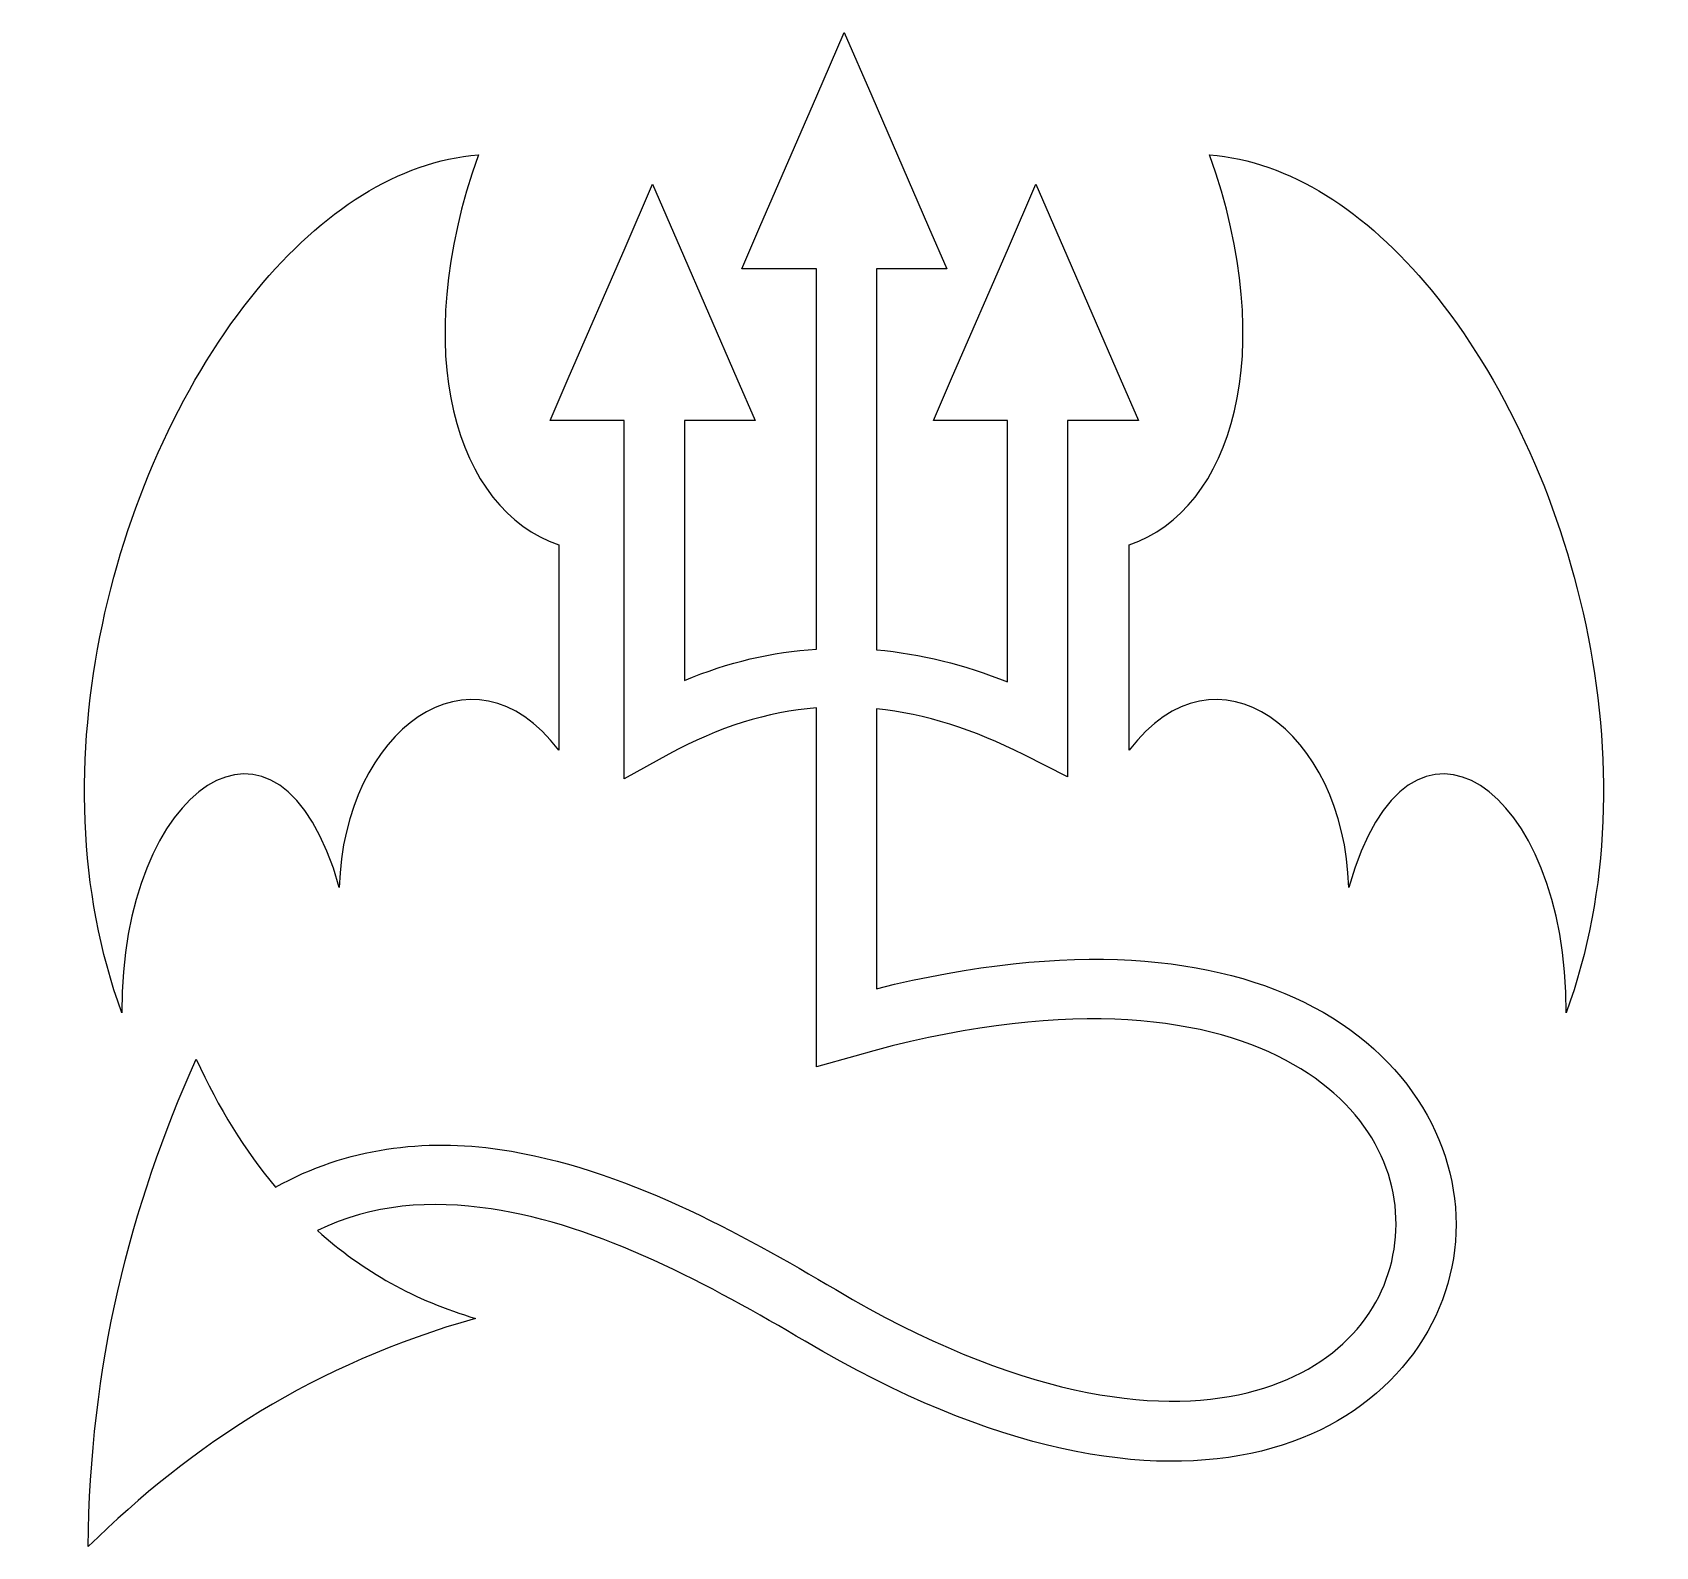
# Model space of a CAD drawing. Header units: centimetres. Extents: x -10.6 to 10.7, y -10 to 9.9.
import ezdxf

# ---------------------------------------------------------------- set-up
doc = ezdxf.new("R2010")
doc.units = ezdxf.units.CM
doc.header["$MEASUREMENT"] = 0
doc.layers.add('Layer 1', color=7, linetype='Continuous')

msp = doc.modelspace()

# ---------------------------------------------------------------- linework, layer by layer
at = {"layer": 'Layer 1'}
for points, knots in [([(0.05537, 9.87519), (0.05537, 9.87519), (-0.30571, 9.04237), (-0.30571, 9.04237), (-0.30571, 9.04237), (-0.30571, 9.04237), (-1.05158, 7.32403), (-1.05158, 7.32403), (-1.05158, 7.32403), (-1.05158, 7.32403), (-1.29008, 6.77323), (-1.29008, 6.77323), (-1.29008, 6.77323), (-1.29008, 6.77323), (-0.30968, 6.77323), (-0.30968, 6.77323), (-0.30968, 6.77323), (-0.30968, 6.77323), (-0.30968, 1.77759), (-0.30968, 1.77759), (-0.30968, 1.77759), (-0.88949, 1.7409), (-1.46972, 1.60706), (-2.04384, 1.36645), (-2.04384, 1.36645), (-2.04384, 1.36645), (-2.04384, 4.77953), (-2.04384, 4.77953), (-2.04384, 4.77953), (-2.04384, 4.77953), (-1.11345, 4.77953), (-1.11345, 4.77953), (-1.11345, 4.77953), (-1.11345, 4.77953), (-1.3533, 5.33024), (-1.3533, 5.33024), (-1.3533, 5.33024), (-1.3533, 5.33024), (-2.09782, 7.04858), (-2.09782, 7.04858), (-2.09782, 7.04858), (-2.09782, 7.04858), (-2.46021, 7.8814), (-2.46021, 7.8814), (-2.46021, 7.8814), (-2.46021, 7.8814), (-2.82125, 7.04858), (-2.82125, 7.04858), (-2.82125, 7.04858), (-2.82125, 7.04858), (-3.56712, 5.33024), (-3.56712, 5.33024), (-3.56712, 5.33024), (-3.56712, 5.33024), (-3.80562, 4.77953), (-3.80562, 4.77953), (-3.80562, 4.77953), (-3.80562, 4.77953), (-2.83179, 4.77953), (-2.83179, 4.77953), (-2.83179, 4.77953), (-2.83179, 4.77953), (-2.83179, 0.07506), (-2.83179, 0.07506), (-2.83179, 0.07506), (-2.83179, 0.07506), (-2.24802, 0.39663), (-2.24802, 0.39663), (-2.24802, 0.39663), (-1.59332, 0.75696), (-0.95119, 0.95578), (-0.30964, 1.0068), (-0.30964, 1.0068), (-0.30964, 1.0068), (-0.30964, -3.70686), (-0.30964, -3.70686), (-0.30964, -3.70686), (-0.30964, -3.70686), (0.19241, -3.56454), (0.19241, -3.56454), (0.19241, -3.56454), (2.87362, -2.80256), (4.72568, -3.02344), (5.84557, -3.61725), (5.84557, -3.61725), (6.96547, -4.21119), (7.38487, -5.15566), (7.28194, -6.01956), (7.28194, -6.01956), (7.17897, -6.88346), (6.5521, -7.68983), (5.34221, -7.98564), (5.34221, -7.98564), (4.13228, -8.28149), (2.31097, -8.03666), (-0.05795, -6.6323), (-0.05795, -6.6323), (-1.2963, -5.89824), (-2.84538, -5.0295), (-4.4645, -4.79146), (-4.4645, -4.79146), (-5.44849, -4.64682), (-6.46917, -4.76333), (-7.40968, -5.28693), (-7.40968, -5.28693), (-7.81112, -4.80917), (-8.15766, -4.24762), (-8.45064, -3.60548), (-8.45064, -3.60548), (-9.32178, -5.54053), (-9.84909, -7.64691), (-9.8673, -10.00562), (-9.8673, -10.00562), (-8.51012, -8.67227), (-6.88746, -7.60179), (-4.7834, -7.01043), (-4.7834, -7.01043), (-5.57599, -6.7783), (-6.26476, -6.39132), (-6.85756, -5.85739), (-6.85756, -5.85739), (-6.1372, -5.50288), (-5.37405, -5.45456), (-4.57922, -5.57149), (-4.57922, -5.57149), (-3.16609, -5.77921), (-1.68123, -6.5855), (-0.45983, -7.30957), (-0.45983, -7.30957), (2.02631, -8.78334), (4.04822, -9.11335), (5.52929, -8.75117), (5.52929, -8.75117), (7.01036, -8.38907), (7.92258, -7.30413), (8.06464, -6.11179), (8.06464, -6.11179), (8.20675, -4.91941), (7.57735, -3.6442), (6.21452, -2.92149), (6.21452, -2.92149), (4.93557, -2.24334), (3.03029, -2.04334), (0.47841, -2.68042), (0.47841, -2.68042), (0.47841, -2.68042), (0.47841, 0.99481), (0.47841, 0.99481), (0.47841, 0.99481), (1.11586, 0.92785), (1.75711, 0.72228), (2.41413, 0.38995), (2.41413, 0.38995), (2.41413, 0.38995), (2.98605, 0.10005), (2.98605, 0.10005), (2.98605, 0.10005), (2.98605, 0.10005), (2.98605, 4.77943), (2.98605, 4.77943), (2.98605, 4.77943), (2.98605, 4.77943), (3.91635, 4.77944), (3.91635, 4.77944), (3.91635, 4.77944), (3.91635, 4.77944), (3.67781, 5.33015), (3.67781, 5.33015), (3.67781, 5.33015), (3.67781, 5.33015), (2.93186, 7.04849), (2.93186, 7.04849), (2.93186, 7.04849), (2.93186, 7.04849), (2.5709, 7.88131), (2.5709, 7.88131), (2.5709, 7.88131), (2.5709, 7.88131), (2.20847, 7.04849), (2.20847, 7.04849), (2.20847, 7.04849), (2.20847, 7.04849), (1.46395, 5.33015), (1.46395, 5.33015), (1.46395, 5.33015), (1.46395, 5.33015), (1.22401, 4.77944), (1.22401, 4.77944), (1.22401, 4.77944), (1.22401, 4.77944), (2.19788, 4.77944), (2.19788, 4.77944), (2.19788, 4.77944), (2.19788, 4.77944), (2.19788, 1.34798), (2.19788, 1.34798), (2.19788, 1.34798), (1.6303, 1.57569), (1.05542, 1.71843), (0.47827, 1.76831), (0.47827, 1.76831), (0.47827, 1.76831), (0.47827, 6.77319), (0.47827, 6.77319), (0.47827, 6.77319), (0.47827, 6.77319), (1.40196, 6.77319), (1.40196, 6.77319), (1.40196, 6.77319), (1.40196, 6.77319), (1.16211, 7.32403), (1.16211, 7.32403), (1.16211, 7.32403), (1.16211, 7.32403), (0.41629, 9.04237), (0.41629, 9.04237), (0.41629, 9.04237), (0.41629, 9.04237), (0.05521, 9.87519), (0.05521, 9.87519), (0.05521, 9.87519), (0.05521, 9.87519), (0.05537, 9.87519), (0.05537, 9.87519)], [0, 0, 0, 0, 0.01754386, 0.01754386, 0.01754386, 0.01754386, 0.03508772, 0.03508772, 0.03508772, 0.03508772, 0.05263158, 0.05263158, 0.05263158, 0.05263158, 0.07017544, 0.07017544, 0.07017544, 0.07017544, 0.0877193, 0.0877193, 0.0877193, 0.0877193, 0.10526316, 0.10526316, 0.10526316, 0.10526316, 0.12280702, 0.12280702, 0.12280702, 0.12280702, 0.14035088, 0.14035088, 0.14035088, 0.14035088, 0.15789474, 0.15789474, 0.15789474, 0.15789474, 0.1754386, 0.1754386, 0.1754386, 0.1754386, 0.19298246, 0.19298246, 0.19298246, 0.19298246, 0.21052632, 0.21052632, 0.21052632, 0.21052632, 0.22807018, 0.22807018, 0.22807018, 0.22807018, 0.24561404, 0.24561404, 0.24561404, 0.24561404, 0.26315789, 0.26315789, 0.26315789, 0.26315789, 0.28070175, 0.28070175, 0.28070175, 0.28070175, 0.29824561, 0.29824561, 0.29824561, 0.29824561, 0.31578947, 0.31578947, 0.31578947, 0.31578947, 0.33333333, 0.33333333, 0.33333333, 0.33333333, 0.35087719, 0.35087719, 0.35087719, 0.35087719, 0.36842105, 0.36842105, 0.36842105, 0.36842105, 0.38596491, 0.38596491, 0.38596491, 0.38596491, 0.40350877, 0.40350877, 0.40350877, 0.40350877, 0.42105263, 0.42105263, 0.42105263, 0.42105263, 0.43859649, 0.43859649, 0.43859649, 0.43859649, 0.45614035, 0.45614035, 0.45614035, 0.45614035, 0.47368421, 0.47368421, 0.47368421, 0.47368421, 0.49122807, 0.49122807, 0.49122807, 0.49122807, 0.50877193, 0.50877193, 0.50877193, 0.50877193, 0.52631579, 0.52631579, 0.52631579, 0.52631579, 0.54385965, 0.54385965, 0.54385965, 0.54385965, 0.56140351, 0.56140351, 0.56140351, 0.56140351, 0.57894737, 0.57894737, 0.57894737, 0.57894737, 0.59649123, 0.59649123, 0.59649123, 0.59649123, 0.61403509, 0.61403509, 0.61403509, 0.61403509, 0.63157895, 0.63157895, 0.63157895, 0.63157895, 0.64912281, 0.64912281, 0.64912281, 0.64912281, 0.66666667, 0.66666667, 0.66666667, 0.66666667, 0.68421053, 0.68421053, 0.68421053, 0.68421053, 0.70175439, 0.70175439, 0.70175439, 0.70175439, 0.71929825, 0.71929825, 0.71929825, 0.71929825, 0.73684211, 0.73684211, 0.73684211, 0.73684211, 0.75438596, 0.75438596, 0.75438596, 0.75438596, 0.77192982, 0.77192982, 0.77192982, 0.77192982, 0.78947368, 0.78947368, 0.78947368, 0.78947368, 0.80701754, 0.80701754, 0.80701754, 0.80701754, 0.8245614, 0.8245614, 0.8245614, 0.8245614, 0.84210526, 0.84210526, 0.84210526, 0.84210526, 0.85964912, 0.85964912, 0.85964912, 0.85964912, 0.87719298, 0.87719298, 0.87719298, 0.87719298, 0.89473684, 0.89473684, 0.89473684, 0.89473684, 0.9122807, 0.9122807, 0.9122807, 0.9122807, 0.92982456, 0.92982456, 0.92982456, 0.92982456, 0.94736842, 0.94736842, 0.94736842, 0.94736842, 0.96491228, 0.96491228, 0.96491228, 0.96491228, 1, 1, 1, 1]), ([(-4.74651, 8.26758), (-5.7954, 8.18771), (-6.80026, 7.52909), (-7.65222, 6.49387), (-7.65222, 6.49387), (-9.52646, 4.21608), (-10.59947, 0.20974), (-9.42716, -2.99658), (-9.42716, -2.99658), (-9.44403, -0.04377), (-7.36346, 1.45467), (-6.57289, -1.35068), (-6.57289, -1.35068), (-6.5147, 0.71091), (-4.82528, 1.95993), (-3.69227, 0.4493), (-3.69227, 0.4493), (-3.69227, 0.4493), (-3.69227, 3.14932), (-3.69227, 3.14932), (-3.69227, 3.14932), (-5.04207, 3.59786), (-5.67442, 5.6826), (-4.74647, 8.2675), (-4.74647, 8.2675), (-4.74647, 8.2675), (-4.74651, 8.26758), (-4.74651, 8.26758)], [0, 0, 0, 0, 0.125, 0.125, 0.125, 0.125, 0.25, 0.25, 0.25, 0.25, 0.375, 0.375, 0.375, 0.375, 0.5, 0.5, 0.5, 0.5, 0.625, 0.625, 0.625, 0.625, 0.75, 0.75, 0.75, 0.75, 1, 1, 1, 1]), ([(4.84932, 8.26758), (5.77727, 5.68268), (5.14492, 3.5979), (3.79512, 3.1494), (3.79512, 3.1494), (3.79512, 3.1494), (3.79512, 0.44938), (3.79512, 0.44938), (3.79512, 0.44938), (4.92817, 1.95992), (6.61755, 0.71095), (6.67574, -1.35069), (6.67574, -1.35069), (7.46622, 1.45458), (9.54696, -0.04382), (9.52996, -2.99663), (9.52996, -2.99663), (10.70223, 0.2097), (9.63057, 4.21603), (7.75625, 6.49382), (7.75625, 6.49382), (6.90429, 7.52909), (5.89816, 8.18775), (4.84932, 8.26758)], [0, 0, 0, 0, 0.14285714, 0.14285714, 0.14285714, 0.14285714, 0.28571429, 0.28571429, 0.28571429, 0.28571429, 0.42857143, 0.42857143, 0.42857143, 0.42857143, 0.57142857, 0.57142857, 0.57142857, 0.57142857, 0.71428571, 0.71428571, 0.71428571, 0.71428571, 1, 1, 1, 1])]:
    msp.add_open_spline(points, degree=3, knots=knots, dxfattribs=at)

doc.saveas('drawing.dxf')
